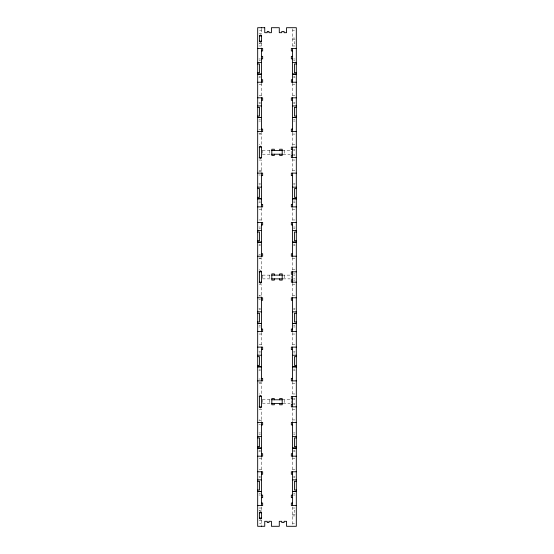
<?xml version="1.0" encoding="UTF-8"?>
<svg xmlns="http://www.w3.org/2000/svg" width="554" height="554" viewBox="0 0 554 554"><rect width="100%" height="100%" fill="white"/><g stroke="black" fill="none" stroke-linecap="round" stroke-linejoin="round"><path stroke-width="0.42" stroke-dasharray="2.77 2.08" d="M259.549 30.193L261.419 30.193M292.581 30.193L294.451 30.193M259.085 33.517L261.419 33.517M292.581 38.087L294.922 38.087M292.581 39.334L295.074 39.334M261.419 43.697L259.085 43.697L259.549 43.683L259.549 42.88M294.915 43.697L294.451 43.697L294.451 39.334M259.085 45.982L261.419 45.982M292.581 45.982L294.922 45.982M258.926 58.973L260.484 58.973M293.516 58.973L295.074 58.973M259.085 60.22L260.484 60.22M293.516 60.22L294.922 60.22M259.085 76.424L260.484 76.424M293.516 76.424L294.922 76.424M258.926 77.671L260.484 77.671M293.516 77.671L295.074 77.671M259.085 84.727L261.419 84.727M292.581 84.727L294.922 84.727M259.085 95.323L261.419 95.323M292.581 95.323L294.922 95.323M258.926 102.379L260.484 102.379M293.516 102.379L295.074 102.379M259.085 103.626L260.484 103.626M293.516 103.626L294.922 103.626M259.085 119.83L260.484 119.83M293.516 119.83L294.922 119.83M258.926 121.077L260.484 121.077M293.516 121.077L295.074 121.077M258.926 129.705L260.484 129.705M258.926 133.445L261.419 133.445L261.419 132.898M259.175 134.068L261.419 134.068L261.419 144.663L259.175 144.663M292.581 134.068L294.922 134.068M292.581 144.663L294.922 144.663M293.516 149.234L294.915 149.234M262.402 150.48L271.806 150.48M282.194 150.48L290.116 150.48M293.516 150.48L294.915 150.48M262.402 154.22L270.975 154.22M283.025 154.22L290.116 154.22M293.516 154.22L294.915 154.22M293.516 155.466L294.915 155.466M259.175 160.037L261.419 160.037L261.419 172.439M292.581 160.037L294.922 160.037M259.175 170.632L261.419 170.632M292.581 170.632L294.922 170.632M258.926 171.255L261.419 171.255M258.926 174.995L260.484 174.995M258.926 183.623L260.484 183.623M293.516 183.623L295.074 183.623M259.085 184.87L260.484 184.87M293.516 184.87L294.922 184.87M259.085 201.074L260.484 201.074M293.516 201.074L294.922 201.074M258.926 202.321L260.484 202.321M293.516 202.321L295.074 202.321M259.085 209.377L261.419 209.377M292.581 209.377L294.922 209.377M259.085 219.973L261.419 219.973M292.581 219.973L294.922 219.973M258.926 227.029L260.484 227.029M293.516 227.029L295.074 227.029M259.085 228.276L260.484 228.276M293.516 228.276L294.922 228.276M259.085 244.48L260.484 244.48M293.516 244.48L294.922 244.48M258.926 245.727L260.484 245.727M293.516 245.727L295.074 245.727M258.926 254.355L260.484 254.355M258.926 258.095L261.419 258.095L261.419 257.548M259.175 258.718L261.419 258.718L261.419 269.313L259.175 269.313M292.581 258.718L294.922 258.718M292.581 269.313L294.922 269.313M293.516 273.884L294.915 273.884M262.402 275.13L271.806 275.13M282.194 275.13L290.116 275.13M293.516 275.13L294.915 275.13M262.402 278.87L270.975 278.87M283.025 278.87L290.116 278.87M293.516 278.87L294.915 278.87M293.516 280.116L294.915 280.116M259.175 284.687L261.419 284.687L261.419 295.282L259.175 295.282M292.581 284.687L294.922 284.687M292.581 295.282L294.922 295.282M258.926 295.905L261.419 295.905L261.419 296.452M258.926 299.645L260.484 299.645M258.926 308.273L260.484 308.273M293.516 308.273L295.074 308.273M259.085 309.52L260.484 309.52M293.516 309.52L294.922 309.52M259.085 325.724L260.484 325.724M293.516 325.724L294.915 325.724M258.926 326.971L260.484 326.971M293.516 326.971L295.074 326.971M259.085 334.027L261.419 334.027M292.581 334.027L294.915 334.027M259.085 344.623L261.419 344.623M292.581 344.623L294.915 344.623M258.926 351.679L260.484 351.679M293.516 351.679L295.074 351.679M259.085 352.926L260.484 352.926M293.516 352.926L294.915 352.926M259.085 369.13L260.484 369.13M293.516 369.13L294.922 369.13M258.926 370.377L260.484 370.377M293.516 370.377L295.074 370.377M258.926 379.005L260.484 379.005M258.926 382.745L261.419 382.745L261.419 382.198M259.175 383.368L261.419 383.368L261.419 393.963L259.175 393.963M292.581 383.368L294.915 383.368M292.581 393.963L294.922 393.963M293.516 398.534L294.915 398.534M262.402 399.78L271.806 399.78M282.194 399.78L290.116 399.78M293.516 399.78L294.915 399.78M262.402 403.52L270.975 403.52M283.025 403.52L290.116 403.52M293.516 403.52L294.915 403.52M293.516 404.766L294.915 404.766M259.175 409.337L261.419 409.337L261.419 419.932L259.175 419.932M292.581 409.337L294.915 409.337M292.581 419.932L294.922 419.932M258.926 420.555L261.419 420.555L261.419 421.102M258.926 424.295L260.484 424.295M258.926 432.923L260.484 432.923M293.516 432.923L295.074 432.923M259.085 434.17L260.484 434.17M293.516 434.17L294.922 434.17M259.085 450.374L260.484 450.374M293.516 450.374L294.922 450.374M258.926 451.621L260.484 451.621M293.516 451.621L295.074 451.621M259.085 458.677L261.419 458.677M292.581 458.677L294.915 458.677M259.085 469.273L261.419 469.273M292.581 469.273L294.915 469.273M258.926 476.329L260.484 476.329M293.516 476.329L295.074 476.329M259.085 477.576L260.484 477.576M293.516 477.576L294.922 477.576M259.085 493.78L260.484 493.78M293.516 493.78L294.922 493.78M258.926 495.027L260.484 495.027M293.516 495.027L295.074 495.027M259.085 508.018L261.419 508.018M292.581 508.018L294.915 508.018M261.419 510.303L259.085 510.303L259.549 510.317L259.549 511.12M294.915 510.303L294.451 510.303L294.451 514.666M292.581 514.666L295.074 514.666M292.581 515.913L294.922 515.913M259.085 520.483L261.419 520.483M259.549 523.807L261.419 523.807M292.581 523.807L294.451 523.807M292.581 28.843L292.581 47.076M292.581 83.169L292.581 96.881M292.581 132.981L292.581 146.069M292.581 158.638L292.581 172.502M292.581 207.819L292.581 221.531M292.581 257.631L292.581 270.712M292.581 283.281L292.581 296.369M292.581 332.469L292.581 346.181M292.581 381.498L292.581 395.362M292.581 407.931L292.581 421.019M292.581 457.119L292.581 470.831M292.581 506.924L292.581 525.157M291.335 151.228L291.335 154.22M291.335 275.878L291.335 278.87M291.335 400.528L291.335 403.52M284.687 150.48L284.687 154.22M284.687 275.13L284.687 278.87M284.687 399.78L284.687 403.52M269.313 150.48L269.313 154.22M269.313 275.13L269.313 278.87M269.313 399.78L269.313 403.52M262.665 150.48L262.665 154.22M262.665 275.13L262.665 278.87M262.665 399.78L262.665 403.52M261.419 29.03L261.419 33.988M261.419 42.921L261.419 47.852M261.419 83.169L261.419 96.881M261.419 207.819L261.419 221.531M261.419 332.469L261.419 346.181M261.419 457.119L261.419 470.831M261.419 506.931L261.419 511.086M261.419 520.019L261.419 524.97"/><path stroke-width="0.83" d="M259.549 36.01L261.419 36.01M259.549 41.204L261.419 41.204A0.935 0.935 0 0 1 260.484 42.139A0.935 0.935 0 0 1 259.549 41.204L259.549 35.858A0.713 0.713 0 0 1 259.764 35.352L259.978 35.193A1.087 1.087 0 0 1 261.066 35.241L261.204 35.352A0.713 0.713 0 0 1 261.419 35.858M257.679 48.475L262.665 48.475L262.665 50.968L261.419 50.968M296.321 48.475L291.335 48.475L291.335 50.968L292.581 50.968M261.419 56.37L262.665 56.37L262.665 58.862L261.419 58.862M292.581 56.37L291.335 56.37L291.335 58.862L292.581 58.862M257.679 62.54L261.419 62.54M292.581 62.484L296.321 62.54M257.679 63.959L259.549 63.959L259.549 72.685L257.679 72.685M296.321 63.959L294.451 63.959L294.451 72.685L296.321 72.685M257.679 74.111L261.419 74.111M292.581 74.111L296.321 74.111M257.679 74.16L261.419 74.16M292.581 74.16L296.321 74.16M261.419 79.741L262.665 79.741L262.665 82.234L257.679 82.234M292.581 79.741L291.335 79.741L291.335 82.234L296.321 82.234M257.679 97.816L262.665 97.816L262.665 100.309L261.419 100.309M296.321 97.816L291.335 97.816L291.335 100.309L292.581 100.309M257.679 105.939L261.419 105.89M292.581 105.939L296.321 105.939M257.679 107.365L259.549 107.365L259.549 116.091L257.679 116.091M296.321 107.365L294.451 107.365L294.451 116.091L296.321 116.091M261.419 129.082L262.665 129.082L262.665 131.575L257.679 131.575M292.581 129.082L291.335 129.082L291.335 131.575L296.321 131.575M259.175 147.156L261.419 147.156L261.419 157.544A0.935 0.935 0 0 1 260.484 158.479A0.935 0.935 0 0 1 259.549 157.544L259.549 147.156A0.935 0.935 0 0 1 260.484 146.221A0.935 0.935 0 0 1 261.419 147.156M296.321 147.156L291.335 147.156L291.335 149.649L292.581 149.649M271.806 150.48L282.194 150.48M271.806 154.22L282.194 154.22M292.581 155.051L291.335 155.051L291.335 157.544L296.321 157.544M259.175 157.544L261.419 157.544M257.679 173.125L262.665 173.125L262.665 175.618L261.419 175.618M296.321 173.125L291.335 173.125L291.335 175.618L292.581 175.618M257.679 187.134L261.419 187.134M292.581 187.134L296.321 187.19M257.679 188.609L259.549 188.609L259.549 197.335L257.679 197.335M296.321 188.609L294.451 188.609L294.451 197.335L296.321 197.335M257.679 198.761L261.419 198.761M292.581 198.761L296.321 198.761M257.679 198.81L261.419 198.81M292.581 198.81L296.321 198.81M261.419 204.391L262.665 204.391L262.665 206.884L257.679 206.884M292.581 204.391L291.335 204.391L291.335 206.884L296.321 206.884M257.679 222.466L262.665 222.466L262.665 224.959L261.419 224.959M296.321 222.466L291.335 222.466L291.335 224.959L292.581 224.959M257.679 230.54L261.419 230.54M292.581 230.589L296.321 230.54M257.679 232.015L259.549 232.015L259.549 240.741L257.679 240.741M296.321 232.015L294.451 232.015L294.451 240.741L296.321 240.741M261.419 253.732L262.665 253.732L262.665 256.225L257.679 256.225M292.581 253.732L291.335 253.732L291.335 256.225L296.321 256.225M259.175 271.806L261.419 271.806L261.419 282.194A0.935 0.935 0 0 1 260.484 283.129A0.935 0.935 0 0 1 259.549 282.194L259.549 271.806A0.935 0.935 0 0 1 260.484 270.871A0.935 0.935 0 0 1 261.419 271.806M296.321 271.806L291.335 271.806L291.335 274.299L292.581 274.299M271.806 275.13L282.194 275.13M271.806 278.87L282.194 278.87M292.581 279.701L291.335 279.701L291.335 282.194L296.321 282.194M259.175 282.194L261.419 282.194M257.679 297.775L262.665 297.775L262.665 300.268L261.419 300.268M296.321 297.775L291.335 297.775L291.335 300.268L292.581 300.268M257.679 311.784L261.419 311.84M292.581 311.84L296.321 311.84M257.679 313.259L259.549 313.259L259.549 321.985L257.679 321.985M296.321 313.259L294.451 313.259L294.451 321.985L296.321 321.985M257.679 323.411L261.419 323.411M292.581 323.411L296.321 323.411M257.679 323.46L261.419 323.46M292.581 323.46L296.321 323.46M261.419 329.041L262.665 329.041L262.665 331.534L257.679 331.534M292.581 329.041L291.335 329.041L291.335 331.534L296.321 331.534M257.679 347.116L262.665 347.116L262.665 349.609L261.419 349.609M296.321 347.116L291.335 347.116L291.335 349.609L292.581 349.609M257.679 355.19L261.419 355.239M292.581 355.239L296.321 355.239M257.679 356.665L259.549 356.665L259.549 365.391L257.679 365.391M296.321 356.665L294.451 356.665L294.451 365.391L296.321 365.391M261.419 378.382L262.665 378.382L262.665 380.875L257.679 380.875M292.581 378.382L291.335 378.382L291.335 380.875L296.321 380.875M259.175 396.456L261.419 396.456L261.419 406.844A0.935 0.935 0 0 1 260.484 407.779A0.935 0.935 0 0 1 259.549 406.844L259.549 396.456A0.935 0.935 0 0 1 260.484 395.521A0.935 0.935 0 0 1 261.419 396.456M296.321 396.456L291.335 396.456L291.335 398.949L292.581 398.949M271.806 399.78L282.194 399.78M271.806 403.52L282.194 403.52M292.581 404.351L291.335 404.351L291.335 406.844L296.321 406.844M259.175 406.844L261.419 406.844M257.679 422.425L262.665 422.425L262.665 424.918L261.419 424.918M296.321 422.425L291.335 422.425L291.335 424.918L292.581 424.918M257.679 436.434L261.419 436.49M292.581 436.434L296.321 436.434M257.679 437.909L259.549 437.909L259.549 446.635L257.679 446.635M296.321 437.909L294.451 437.909L294.451 446.635L296.321 446.635M257.679 448.061L261.419 448.061M292.581 448.061L296.321 448.061M257.679 448.11L261.419 448.11M292.581 448.11L296.321 448.11M261.419 453.691L262.665 453.691L262.665 456.184L257.679 456.184M292.581 453.691L291.335 453.691L291.335 456.184L296.321 456.184M257.679 471.766L262.665 471.766L262.665 474.259L261.419 474.259M296.321 471.766L291.335 471.766L291.335 474.259L292.581 474.259M257.679 479.889L261.419 479.84M292.581 479.84L296.321 479.889M257.679 481.315L259.549 481.315L259.549 490.041L257.679 490.041M296.321 481.315L294.451 481.315L294.451 490.041L296.321 490.041M261.419 495.137L262.665 495.137L262.665 497.631L261.419 497.631M292.581 495.137L291.335 495.137L291.335 497.631L292.581 497.631M261.419 503.032L262.665 503.032L262.665 505.525L257.679 505.525M292.581 503.032L291.335 503.032L291.335 505.525L296.321 505.525M259.549 512.796L261.419 512.796A0.935 0.935 0 0 0 260.484 511.861A0.935 0.935 0 0 0 259.549 512.796L259.549 518.142A0.713 0.713 0 0 0 259.764 518.648L259.978 518.807A1.087 1.087 0 0 0 261.066 518.759L261.204 518.648A0.713 0.713 0 0 0 261.419 518.142M259.549 517.99L261.419 517.99M292.581 48.475L292.581 82.234M292.581 97.816L292.581 132.198M292.581 147.156L292.581 157.544M292.581 173.125L292.581 206.884M292.581 222.466L292.581 256.848M292.581 271.806L292.581 282.194M292.581 297.152L292.581 331.534M292.581 347.116L292.581 380.875M292.581 396.456L292.581 406.844M292.581 421.802L292.581 456.184M292.581 471.766L292.581 505.525M279.708 150.48L279.708 149.234L282.201 149.234L282.201 155.466L279.708 155.466L279.708 154.22M279.708 275.13L279.708 273.884L282.201 273.884L282.201 280.116L279.708 280.116L279.708 278.87M279.708 399.78L279.708 398.534L282.201 398.534L282.201 404.766L279.708 404.766L279.708 403.52M274.306 150.48L274.306 149.234L271.813 149.234L271.813 155.466L274.306 155.466L274.306 154.22M274.306 275.13L274.306 273.884L271.813 273.884L271.813 280.116L274.306 280.116L274.306 278.87M274.306 399.78L274.306 398.534L271.813 398.534L271.813 404.766L274.306 404.766L274.306 403.52M261.419 27.7L261.419 28.067M261.419 35.234L261.419 41.827M261.419 48.475L261.419 82.234M261.419 97.816L261.419 132.087M261.419 173.125L261.419 206.884M261.419 222.466L261.419 256.737M261.419 297.263L261.419 331.534M261.419 347.116L261.419 380.875M261.419 421.913L261.419 456.184M261.419 471.766L261.419 505.525M261.419 512.173L261.419 518.773M261.419 525.94L261.419 526.3M264.743 27.7L257.679 27.7L257.679 526.3L264.743 526.3L264.743 521.314L267.236 521.314L267.236 522.561L268.919 522.561L268.919 521.314L271.412 521.314L271.412 526.3L279.285 526.3L279.285 521.314L281.778 521.314L281.778 522.561L284.063 522.561L284.063 521.314L286.557 521.314L286.557 526.3L296.321 526.3L296.321 27.7L286.557 27.7L286.557 32.686L284.063 32.686L284.063 31.439L281.778 31.439L281.778 32.686L279.285 32.686L279.285 27.7L271.412 27.7L271.412 32.686L268.919 32.686L268.919 31.439L267.236 31.439L267.236 32.686L264.743 32.686L264.743 27.7M261.419 117.51L257.679 117.51L261.419 117.566M296.321 117.51L292.581 117.51L296.321 117.566M261.419 242.16L257.679 242.16L261.419 242.216M296.321 242.16L292.581 242.16L296.321 242.216M261.419 366.81L257.679 366.81L261.419 366.866M296.321 366.81L292.581 366.81L296.321 366.866M261.419 491.46L257.679 491.46L261.419 491.516M296.321 491.46L292.581 491.46L296.321 491.516"/></g></svg>
